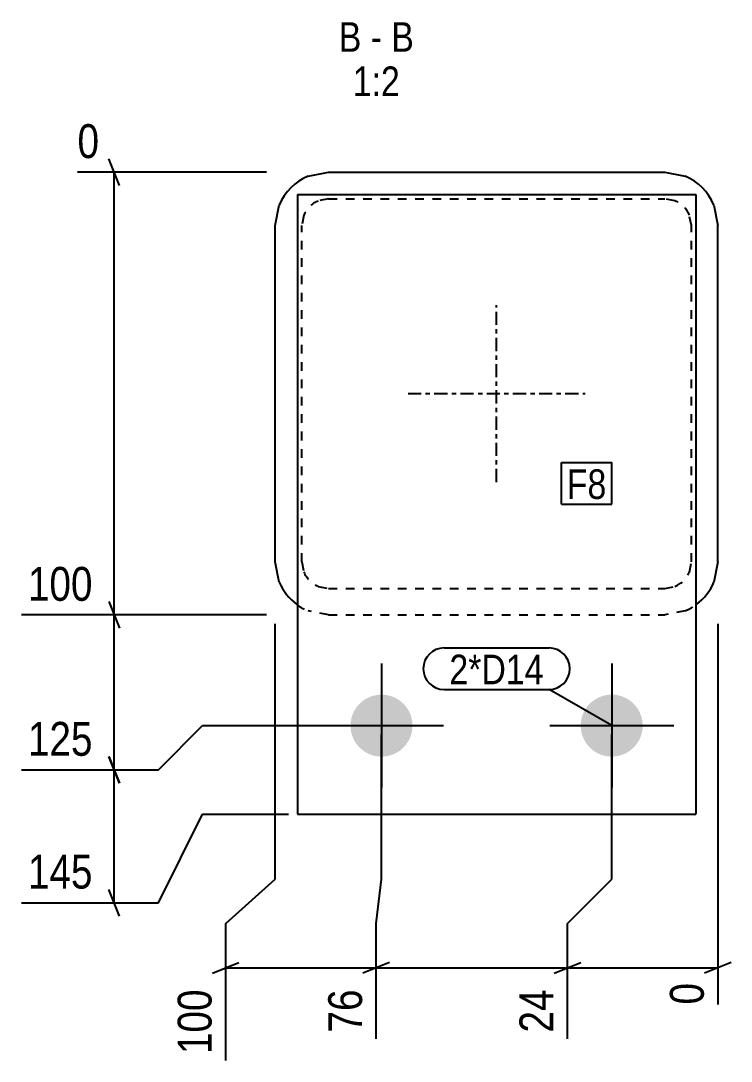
# Model space of a CAD drawing. Header units: millimetres. Extents: x -39 to 29426, y 3 to 740.
# Drawn here: x 21190.1 to 21350.6, y 4.7 to 239.6 of the extents above; entities that cross this region are included whole.
import ezdxf

# ---------------------------------------------------------------- set-up
doc = ezdxf.new("R2010")
doc.units = ezdxf.units.MM
doc.linetypes.add('DXK_LINE_DOT2', pattern=[3.9198, 1.9599, -1.9599])
doc.linetypes.add('DXK_LINE_DOT3', pattern=[5.9187, 2.979, -0.9799, 0.9799, -0.9799])
for name, color, linetype in [('MÅLSÆTNING', 7, 'Continuous'), ('STÅL', 7, 'Continuous'), ('TEKST', 7, 'Continuous')]:
    doc.layers.add(name, color=color, linetype=linetype)
doc.styles.add('Arial Narrow', font='ARIALN.TTF', dxfattribs={"height": 0.2})

msp = doc.modelspace()

# ---------------------------------------------------------------- hatches: boundary and pattern name
at = {"layer": 'STÅL', "linetype": 'Continuous'}
for points in [[(21278.63, 80.45, -1), (21264.63, 80.45, -1)], [(21330.63, 80.45, -1), (21316.63, 80.45, -1)]]:
    msp.add_hatch(color=96, dxfattribs=at).paths.add_polyline_path(points)

# ---------------------------------------------------------------- linework, layer by layer
at = {"layer": 'MÅLSÆTNING', "color": 7, "linetype": 'Continuous'}
for p, q in [((21212.42, 202.45), (21210.02, 208.45)), ((21245.63, 205.45), (21202.95, 205.45)), ((21211.22, 105.45), (21211.22, 205.45)), ((21210.02, 108.45), (21212.42, 102.45)), ((21210.02, 108.45), (21212.42, 102.45)), ((21245.63, 105.45), (21190.28, 105.45)), ((21245.63, 105.45), (21190.28, 105.45)), ((21211.22, 70.45), (21211.22, 105.45)), ((21247.63, 45.74), (21247.63, 103.45)), ((21347.63, 103.45), (21347.63, 17.46)), ((21221.22, 70.45), (21231.22, 80.45)), ((21221.22, 70.45), (21231.22, 80.45)), ((21231.22, 80.45), (21269.63, 80.45)), ((21231.22, 80.45), (21269.63, 80.45)), ((21271.63, 45.74), (21271.63, 78.45)), ((21271.63, 45.74), (21271.63, 78.45)), ((21323.63, 45.74), (21323.63, 78.45)), ((21323.63, 45.74), (21323.63, 78.45)), ((21212.42, 67.45), (21210.02, 73.45)), ((21210.02, 73.45), (21212.42, 67.45)), ((21190.28, 70.45), (21221.22, 70.45)), ((21190.28, 70.45), (21221.22, 70.45)), ((21211.22, 40.45), (21211.22, 70.45)), ((21221.22, 40.45), (21231.22, 60.45)), ((21231.22, 60.45), (21250.63, 60.45)), ((21236.43, 35.74), (21247.63, 45.74)), ((21270.43, 35.74), (21271.63, 45.74)), ((21270.43, 35.74), (21271.63, 45.74)), ((21313.63, 35.74), (21323.63, 45.74)), ((21313.63, 35.74), (21323.63, 45.74)), ((21212.42, 37.45), (21210.02, 43.45)), ((21190.28, 40.45), (21221.22, 40.45)), ((21236.43, 4.8), (21236.43, 35.74)), ((21270.43, 9.68), (21270.43, 35.74)), ((21270.43, 9.68), (21270.43, 35.74)), ((21313.63, 9.68), (21313.63, 35.74)), ((21313.63, 9.68), (21313.63, 35.74)), ((21233.43, 24.54), (21239.43, 26.94)), ((21273.43, 26.94), (21267.43, 24.54)), ((21273.43, 26.94), (21267.43, 24.54)), ((21310.63, 24.54), (21316.63, 26.94)), ((21310.63, 24.54), (21316.63, 26.94)), ((21350.63, 26.94), (21344.63, 24.54)), ((21236.43, 25.74), (21270.43, 25.74)), ((21270.43, 25.74), (21313.63, 25.74)), ((21313.63, 25.74), (21347.63, 25.74))]:
    msp.add_line(p, q, dxfattribs=at)
at = {"layer": 'STÅL', "color": 2, "linetype": 'Continuous'}
for p, q in [((21255.03, 204.53), (21259.63, 205.45)), ((21259.63, 205.45), (21335.63, 205.45)), ((21335.63, 205.45), (21340.22, 204.53)), ((21252.63, 200.45), (21342.63, 200.45)), ((21252.63, 200.45), (21252.63, 60.45)), ((21342.63, 200.45), (21342.63, 60.45)), ((21247.63, 193.45), (21248.54, 198.04)), ((21346.71, 198.04), (21347.63, 193.45)), ((21247.63, 117.45), (21247.63, 193.45)), ((21347.63, 117.45), (21347.63, 193.45)), ((21248.54, 112.86), (21247.63, 117.45)), ((21347.63, 117.45), (21346.71, 112.86)), ((21252.63, 60.45), (21342.63, 60.45))]:
    msp.add_line(p, q, dxfattribs=at)
at = {"layer": 'STÅL', "color": 7, "linetype": 'DXK_LINE_DOT2'}
for p, q in [((21259.63, 199.45), (21257.33, 198.99)), ((21259.63, 199.45), (21335.63, 199.45)), ((21337.92, 198.99), (21335.63, 199.45)), ((21254.08, 195.74), (21253.63, 193.45)), ((21341.63, 193.45), (21341.17, 195.74)), ((21253.63, 117.45), (21253.63, 193.45)), ((21341.63, 117.45), (21341.63, 193.45)), ((21253.63, 117.45), (21254.08, 115.15)), ((21341.17, 115.15), (21341.63, 117.45)), ((21257.33, 111.9), (21259.63, 111.45)), ((21259.63, 111.45), (21335.63, 111.45)), ((21335.63, 111.45), (21337.92, 111.9)), ((21259.63, 105.45), (21255.03, 106.36)), ((21340.22, 106.36), (21335.63, 105.45)), ((21259.63, 105.45), (21335.63, 105.45))]:
    msp.add_line(p, q, dxfattribs=at)
at = {"layer": 'STÅL', "color": 7, "linetype": 'DXK_LINE_DOT3'}
for p, q in [((21297.63, 135.45), (21297.63, 175.45)), ((21277.63, 155.45), (21317.63, 155.45))]:
    msp.add_line(p, q, dxfattribs=at)
at = {"layer": 'STÅL', "color": 96, "linetype": 'Continuous'}
for p, q in [((21271.63, 94.45), (21271.63, 66.45)), ((21323.63, 94.45), (21323.63, 66.45)), ((21257.63, 80.45), (21285.63, 80.45)), ((21309.63, 80.45), (21337.63, 80.45))]:
    msp.add_line(p, q, dxfattribs=at)
at = {"layer": 'STÅL', "color": 2, "linetype": 'Continuous'}
for centre, start, end in [((21259.63, 193.45), 112.5, 157.5), ((21335.63, 193.45), 22.5, 67.5), ((21259.63, 117.45), 202.5, 233.5514), ((21335.63, 117.45), 306.4486, 337.5)]:
    msp.add_arc(centre, 12, start, end, dxfattribs=at)
at = {"layer": 'STÅL', "color": 7, "linetype": 'DXK_LINE_DOT2'}
for centre, radius, start, end in [((21259.63, 193.45), 6, 112.5, 157.5), ((21335.63, 193.45), 6, 22.5, 67.5), ((21259.63, 117.45), 6, 202.5, 247.5), ((21335.63, 117.45), 6, 292.5, 337.5), ((21259.63, 117.45), 12, 233.5514, 247.5), ((21335.63, 117.45), 12, 292.5, 306.4486)]:
    msp.add_arc(centre, radius, start, end, dxfattribs=at)
at = {"layer": 'TEKST', "color": 7, "linetype": 'Continuous'}
for p, q in [((21312.28, 139.85), (21323.63, 139.85)), ((21312.28, 130.45), (21312.28, 139.85)), ((21323.63, 130.45), (21323.63, 139.85)), ((21312.28, 130.45), (21323.63, 130.45)), ((21285.76, 98), (21309.47, 98)), ((21285.76, 88.6), (21309.47, 88.6)), ((21323.63, 80.45), (21309.47, 88.6))]:
    msp.add_line(p, q, dxfattribs=at)
for centre, start, end in [((21285.76, 93.3), 90, 270), ((21309.47, 93.3), 270, 90)]:
    msp.add_arc(centre, 4.7, start, end, dxfattribs=at)

# ---------------------------------------------------------------- wipeouts: each hides what was drawn before it
at = {"color": 0, "linetype": 'Continuous'}
for points, layer in [([(21207.96, 107.05), (21207.96, 118.25), (21190.14, 118.25), (21190.14, 107.05)], 'MÅLSÆTNING'), ([(21207.96, 72.05), (21207.96, 83.25), (21190.14, 83.25), (21190.14, 72.05)], 'MÅLSÆTNING'), ([(21207.96, 42.05), (21207.96, 53.25), (21190.14, 53.25), (21190.14, 42.05)], 'MÅLSÆTNING'), ([(21234.83, 22.48), (21223.63, 22.48), (21223.63, 4.66), (21234.83, 4.66)], 'MÅLSÆTNING'), ([(21268.83, 22.48), (21257.63, 22.48), (21257.63, 9.53), (21268.83, 9.53)], 'MÅLSÆTNING'), ([(21312.03, 22.48), (21300.83, 22.48), (21300.83, 9.53), (21312.03, 9.53)], 'MÅLSÆTNING'), ([(21267.08, 232.65), (21267.08, 239.65), (21261.97, 239.65), (21261.97, 232.65)], 'TEKST'), ([(21271.73, 232.65), (21271.73, 239.65), (21269.18, 239.65), (21269.18, 232.65)], 'TEKST'), ([(21278.94, 232.65), (21278.94, 239.65), (21273.83, 239.65), (21273.83, 232.65)], 'TEKST'), ([(21275.79, 222.65), (21275.79, 229.65), (21265.12, 229.65), (21265.12, 222.65)], 'TEKST')]:
    msp.add_wipeout(points, dxfattribs=at).dxf.layer = layer
at = {"color": 0}
for points in [[(21322.43, 131.65), (21322.43, 138.65), (21313.48, 138.65), (21313.48, 131.65)], [(21308.27, 89.8), (21308.27, 96.8), (21286.96, 96.8), (21286.96, 89.8)]]:
    msp.add_wipeout(points, dxfattribs=at).dxf.layer = 'TEKST'

# ---------------------------------------------------------------- next in the draw order: texts
at = {"layer": 'MÅLSÆTNING', "color": 3, "linetype": 'Continuous', "style": 'Arial Narrow'}
for s, p in [('100', (21191.74, 108.65)), ('125', (21191.74, 73.65)), ('145', (21191.74, 43.65))]:
    msp.add_text(s, height=7.635, dxfattribs=at).set_placement(p)
for s, p in [('100', (21233.23, 6.26)), ('76', (21267.23, 11.13)), ('24', (21310.43, 11.13))]:
    msp.add_text(s, height=7.635, rotation=90.0002, dxfattribs=at).set_placement(p)
at = {"layer": 'TEKST', "color": 3, "linetype": 'Continuous', "style": 'Arial Narrow'}
for s, height, p in [('B', 6.68, (21261.97, 232.65)), ('B', 6.68, (21273.83, 232.65)), ('-', 6.68, (21269.18, 232.65)), ('1:2', 6.681, (21265.12, 222.65))]:
    msp.add_text(s, height=height, dxfattribs=at).set_placement(p)

# ---------------------------------------------------------------- next in the draw order: wipeouts: each hides what was drawn before it
at = {"color": 0, "linetype": 'Continuous'}
for points in [[(21209.42, 207.05), (21209.42, 218.25), (21201.35, 218.25), (21201.35, 207.05)], [(21346.03, 23.94), (21334.83, 23.94), (21334.83, 15.86), (21346.03, 15.86)]]:
    msp.add_wipeout(points, dxfattribs=at).dxf.layer = 'MÅLSÆTNING'
at = {"color": 0}
for points in [[(21322.43, 131.65), (21322.43, 138.65), (21313.48, 138.65), (21313.48, 131.65)], [(21308.27, 89.8), (21308.27, 96.8), (21286.96, 96.8), (21286.96, 89.8)]]:
    msp.add_wipeout(points, dxfattribs=at).dxf.layer = 'TEKST'

# ---------------------------------------------------------------- next in the draw order: texts
at = {"layer": 'MÅLSÆTNING', "color": 3, "linetype": 'Continuous', "style": 'Arial Narrow'}
msp.add_text('0', height=7.64, dxfattribs=at).set_placement((21202.95, 208.65))
msp.add_text('0', height=7.64, rotation=90.0002, dxfattribs=at).set_placement((21344.43, 17.46))
at = {"layer": 'TEKST', "color": 3, "style": 'Arial Narrow'}
for s, p in [('F8', (21313.48, 131.65)), ('2*D14', (21286.96, 89.8))]:
    msp.add_text(s, height=6.681, dxfattribs=at).set_placement(p)

doc.saveas('drawing.dxf')
